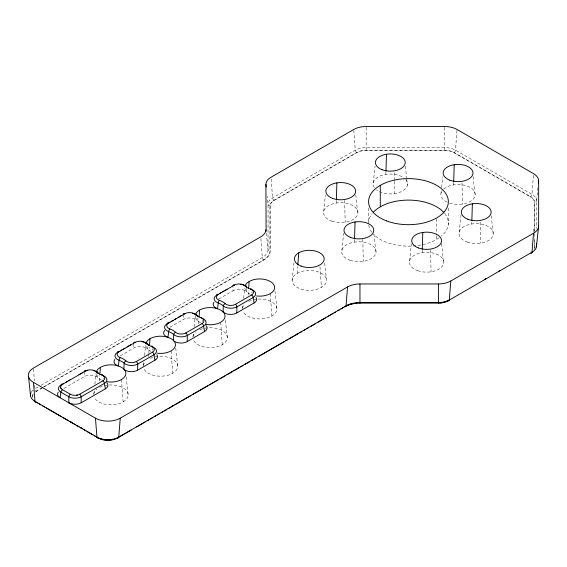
<?xml version="1.0" encoding="UTF-8"?>
<svg xmlns="http://www.w3.org/2000/svg" width="567" height="567" viewBox="0 0 567 567"><rect width="100%" height="100%" fill="white"/><g stroke="black" fill="none" stroke-linecap="round" stroke-linejoin="round"><path stroke-width="0.43" stroke-dasharray="2.83 2.13" d="M336.288 203.057L336.366 200.42M354.439 242.166L354.517 239.529M385.879 174.423L385.957 171.794M422.181 252.641L422.259 250.012M453.614 184.906L453.692 182.269M471.765 224.015L471.822 222.257M456.945 130.332L455.499 150.177A2.19 1.269 -60 0 1 453.961 152.7A13.225 7.633 0 0 0 444.606 150.461L366.154 150.461A13.225 7.633 0 0 0 356.806 152.7L274.095 200.449A13.225 7.633 0 0 0 270.225 205.849L270.225 251.138A21.844 12.609 0 0 1 263.825 260.062L44.176 386.878M533.391 175.366L532.009 194.346A2.19 1.269 -60 0 1 530.471 196.869A13.225 7.633 0 0 1 534.341 202.27L534.341 231.01M99.331 381.038L99.735 375.9M148.582 356.686L148.781 354.12M148.852 353.262L149.327 347.273M198.507 323.778L198.918 318.647M248.098 295.145L248.502 290.013M297.143 273.365L297.682 266.518M93.838 394.079L94.193 390.776M94.902 384.164L96.092 373.143M143.43 365.446L143.961 360.492M144.486 355.537L145.584 345.367M193.014 336.819L193.368 333.516M194.077 326.911L195.268 315.89M242.605 308.186L242.867 305.712M243.668 298.277L244.76 288.107M292.104 280.389L294.138 261.394M323.686 211.349L325.444 194.97M341.837 250.458L343.68 233.257M373.277 182.723L375.028 166.337M409.58 260.94L411.415 243.739M441.013 193.198L441.275 190.746M441.629 187.464L442.77 176.819M459.164 232.307L461.006 215.106M537.913 187.698L536.524 200.633L536.524 228.508M35.742 388.324L38.039 386.999M41.1 385.234L262.287 257.531A19.661 11.347 0 0 0 268.042 249.508L268.042 204.212L267.213 196.451M42.412 387.608L36.288 391.138A13.551 7.825 0 0 0 35.466 391.662M43.177 387.162L263.598 259.906A21.511 12.424 0 0 0 269.899 251.124L269.899 205.828A13.551 7.825 0 0 1 273.868 200.293L356.572 152.544A13.551 7.825 0 0 1 366.154 150.255L444.606 150.255A13.551 7.825 0 0 1 454.188 152.544L530.698 196.714A13.551 7.825 0 0 1 534.667 202.249L534.667 232.732M35.714 391.804A13.225 7.633 0 0 1 36.522 391.294L43.411 387.318M63.88 388.438L84.285 376.658A8.753 5.053 0 0 1 98.048 377.707L97.878 374.837M120.317 355.856L133.869 348.032A8.753 5.053 0 0 1 147.64 349.081L147.484 346.529M169.902 327.23L183.46 319.405A8.753 5.053 0 0 1 197.224 320.447L197.054 317.584M218.734 299.036L233.044 290.772L232.931 285.803M453.961 152.7L530.471 196.869M251.897 291.984L251.982 292.657M202.263 320.277L202.44 321.617M152.629 348.57L152.856 350.25M103.13 377.87L103.222 378.543M225.418 320.291L227.332 337.641M175.735 348.095L177.747 366.275M126.15 376.729L128.156 394.901M324.65 263.045L326.507 280.389A17.201 9.93 0 0 1 300.708 288.964A17.201 9.93 0 0 1 300.708 271.763A17.201 9.93 0 0 1 326.507 280.367M274.974 290.843L276.923 309.015M266.284 233.122L268.042 249.508A2.19 1.786 0 0 0 270.225 251.138M491.256 215.751L493.276 234.901M473.105 176.649L475.125 195.792M441.58 243.548L443.685 263.535M405.37 166.166L406.596 177.825M406.688 178.655L407.389 185.317M373.929 233.902L375.949 253.052M355.778 194.793L357.798 213.943M353.822 130.332L355.261 150.177A2.19 1.269 60 0 0 356.806 152.7M319.965 266.724L321.468 287.405M271.175 178.945L272.557 197.926A2.19 1.269 60 0 0 274.095 200.449M270.253 293.628L271.884 316.039M260.905 238.551L262.287 257.531A2.19 1.269 60 0 0 263.825 260.062M220.669 322.254L222.292 344.665M171.078 350.888L172.708 373.299M121.494 379.514L123.117 401.925M33.538 368.926L34.41 381.003M34.729 385.319L34.977 388.771M246.645 288.95L246.61 288.312M246.659 289.269L246.794 291.828A8.753 5.053 0 0 0 233.037 290.772M480.121 222.193L480.674 243.2M461.97 183.084L462.523 204.092M430.509 249.948L431.083 271.827M394.235 172.609L394.441 180.483M394.462 181.362L394.781 193.609M362.774 239.472L363.348 261.352M344.623 200.364L345.197 222.243M183.339 314.43L183.46 319.405M133.769 343.885L133.869 348.032M84.164 371.69L84.285 376.658M534.667 233.604L534.667 247.545A13.551 7.825 0 0 1 534.27 249.43M534.341 240.592L534.341 247.566A13.225 7.633 0 0 1 533.951 249.409M533.334 229.011L533.334 231.591M448.291 208.195L448.291 224.518M444.606 127.377L444.606 150.461M436.682 218.798L436.682 235.114M436.682 235.971L436.682 239.409M368.67 207.997L368.67 221.74M366.154 127.377L366.154 150.461M101.387 380.025A14.905 8.604 0 0 1 96.057 373.284M150.971 351.398A14.905 8.604 0 0 1 145.669 345.317M200.562 322.765A14.905 8.604 0 0 1 195.232 316.025M250.146 294.138A14.905 8.604 0 0 1 244.845 288.057M444.698 213.483A39.888 23.027 0 0 1 441.346 236.177M439.106 237.878A39.888 23.027 0 0 1 373.603 234.299M371.874 232.272A39.888 23.027 0 0 1 368.763 225.227M368.6 223.547A39.888 23.027 0 0 1 372.065 213.738M99.707 387.389A17.201 9.93 0 0 1 125.676 389.763A17.201 9.93 0 0 1 117.256 404.143A17.201 9.93 0 0 1 94.115 396.935M93.775 394.356A17.201 9.93 0 0 1 97.148 388.976M150.276 358.28A17.201 9.93 0 0 1 175.593 361.448A17.201 9.93 0 0 1 166.783 375.51A17.201 9.93 0 0 1 143.827 368.593M143.366 365.708A17.201 9.93 0 0 1 145.499 361.434M199.868 329.675A17.201 9.93 0 0 1 225.382 333.049A17.201 9.93 0 0 1 215.588 347.061A17.201 9.93 0 0 1 193.156 339.272M193.021 336.621A17.201 9.93 0 0 1 195.955 332.014M248.7 301.368A17.201 9.93 0 0 1 274.534 303.955A17.201 9.93 0 0 1 265.93 318.257A17.201 9.93 0 0 1 242.882 311.028M242.541 308.448A17.201 9.93 0 0 1 244.675 304.174M31.327 392.123A15.408 8.895 0 0 1 33.474 389.777M270.225 205.849A2.19 1.786 0 0 1 268.042 204.212A15.408 8.895 0 0 1 272.557 197.926L355.261 150.177A15.408 8.895 0 0 1 366.154 147.569L444.606 147.569A15.408 8.895 0 0 1 455.499 150.177L532.009 194.346A15.408 8.895 0 0 1 536.524 200.633A2.19 1.786 0 0 1 534.341 202.27M32.716 397.481A13.225 7.633 0 0 1 33.269 394.377M36.522 391.294A2.19 1.269 60 0 1 35.473 390.216M535.135 247.439A2.19 1.786 0 0 1 534.341 247.566M405.859 179.725A17.201 9.93 0 0 1 399.196 192.511A17.201 9.93 0 0 1 376.523 189.917M374.305 187.599A17.201 9.93 0 0 1 382.009 175.309A17.201 9.93 0 0 1 404.143 178.081M443.663 189.045A17.201 9.93 0 0 1 467.3 186.096A17.201 9.93 0 0 1 472.694 199.704A17.201 9.93 0 0 1 449.199 202.986M447.15 202.15A17.201 9.93 0 0 1 442.451 190.314M32.319 396.673A13.551 7.825 0 0 1 33.432 393.562M417.78 270.728A17.201 9.93 0 0 0 443.833 262.386A17.201 9.93 0 0 0 418.283 253.534A17.201 9.93 0 0 0 417.78 270.728M350.045 260.253A17.201 9.93 0 0 0 376.091 251.904A17.201 9.93 0 0 0 350.548 243.052A17.201 9.93 0 0 0 350.045 260.253M331.893 221.144A17.201 9.93 0 0 0 357.94 212.795A17.201 9.93 0 0 0 332.397 203.943A17.201 9.93 0 0 0 331.893 221.144M467.371 242.102A17.201 9.93 0 0 0 493.418 233.753A17.201 9.93 0 0 0 467.874 224.901A17.201 9.93 0 0 0 467.371 242.102"/><path stroke-width="0.85" d="M195.098 314.373A6.549 3.785 0 0 0 184.885 313.686L168.64 323.07A6.549 3.785 0 0 0 169.824 328.959A17.676 10.206 0 0 1 175.586 332.283A6.556 3.785 0 0 0 185.792 332.971A2.197 1.269 60 0 1 187.33 335.494L187.209 341.568L204.531 331.567A8.753 5.053 0 0 0 206.126 325.692M223.037 311.893A8.753 5.053 0 0 0 236.808 312.949L236.921 306.867A2.197 1.269 60 0 0 235.376 304.344A6.549 3.785 0 0 1 225.163 303.657M336.394 199.541L336.883 182.865M354.545 238.65L355.034 221.973M385.985 170.915L386.474 154.238M422.28 249.133L422.776 232.449M453.72 181.39L454.21 164.714M471.872 220.499L472.361 203.822M223.051 311.885L223.313 305.946A2.19 1.524 -46.9 0 1 225.17 303.65A17.676 10.206 0 0 0 219.415 300.333A6.549 3.785 0 0 1 218.217 294.436L234.469 285.059A6.556 3.785 0 0 1 244.682 285.747A2.19 1.524 -46.9 0 1 246.532 286.718L246.546 287.037M99.877 374.192L100.416 367.345M266.1 231.393L265.916 184.374A17.534 10.121 0 0 1 271.054 177.216L353.758 129.467A17.534 10.121 0 0 1 366.154 126.505L444.606 126.505A17.534 10.121 0 0 1 457.009 129.467L533.512 173.637A17.534 10.121 0 0 1 538.65 180.795L538.65 226.091A17.534 10.121 0 0 1 533.512 233.25L450.808 280.998A17.534 10.121 0 0 1 438.411 283.961L359.96 283.961A17.534 10.121 0 0 0 347.557 286.93L120.254 418.163L118.751 437.136A2.19 1.269 60 0 1 117.433 437.986A13.551 7.825 0 0 1 98.275 437.993A2.19 1.269 -60 0 1 96.964 437.136L34.977 401.351A15.408 8.895 0 0 1 30.987 392.754M149.461 345.558L150.007 338.719M199.052 316.932L199.591 310.085M248.637 288.305L249.182 281.459M297.817 264.81L298.766 252.832M347.557 286.93L346.054 305.897A2.19 1.269 60 0 1 344.97 306.825M447.873 300.772A2.19 1.269 60 0 0 449.305 299.971L450.808 280.998M533.512 233.25L532.009 252.223A2.19 1.269 60 0 1 530.925 253.144M538.374 183.382L538.65 180.795M538.65 226.091L536.524 245.929A2.19 1.786 0 0 1 536.141 246.794M61.101 385.532L61.675 384.922A6.57 3.792 0 0 1 62.483 384.355L85.709 370.946A6.549 3.785 0 0 1 95.915 371.633A2.19 1.524 -46.9 0 1 97.772 372.604A15.493 8.944 0 0 0 98.58 373.292M61.69 384.667L63.185 383.802M65.432 382.505L66.934 381.641M68.43 380.769L69.932 379.904M78.919 374.716L82.669 372.554M117.504 352.44L118.985 351.59M120.459 350.732L121.933 349.882M123.415 349.031L124.889 348.173M127.107 346.898L130.8 344.764M168.569 322.956L170.05 322.106M171.525 321.255L172.999 320.398M174.48 319.547L175.954 318.697M178.173 317.414L181.865 315.28M216.679 295.18L218.16 294.33M219.635 293.472L221.116 292.622M222.59 291.771L224.064 290.921M225.546 290.063L227.02 289.213M117.511 352.362A2.197 1.269 60 0 1 119.049 351.696L135.293 342.319A6.549 3.785 0 0 1 145.506 343A2.19 1.524 -46.9 0 1 147.356 343.978L147.37 344.297M61.101 385.517A6.549 3.778 0 0 0 62.483 389.706L70.372 394.256A6.57 3.792 0 0 0 71.35 394.724L72.363 395.043A6.549 3.778 0 0 0 79.635 394.256L102.861 380.847A6.549 3.785 0 0 0 101.67 374.957A17.676 10.206 0 0 1 95.915 371.633M119.042 351.696A6.549 3.785 0 0 0 120.239 357.593A17.676 10.206 0 0 1 125.994 360.91A6.549 3.785 0 0 0 136.2 361.597L152.445 352.22A6.549 3.785 0 0 0 151.254 346.324A17.634 10.178 0 0 1 145.492 343.007M185.785 332.971L202.036 323.587A6.556 3.785 0 0 0 200.846 317.697A17.634 10.178 0 0 1 195.083 314.38A2.19 1.524 -46.9 0 1 196.947 315.344A15.493 8.944 0 0 0 197.755 316.032M235.376 304.337L251.62 294.96A6.549 3.785 0 0 0 250.437 289.071A17.634 10.178 0 0 1 244.668 285.747M106.837 382.824A8.753 5.053 0 0 1 105.37 388.834L81.18 402.79L81.18 396.78L104.399 383.37A8.753 5.082 -2.4 0 0 102.818 375.517M187.33 335.494L203.581 326.117A8.753 5.082 -2.4 0 0 201.994 318.257A2.19 0.943 -70.4 0 0 200.846 317.697M156.754 354.581A8.753 5.053 0 0 1 154.961 360.208L137.625 370.201L137.746 364.12A2.197 1.269 60 0 0 136.2 361.597M236.8 312.941L254.122 302.941L253.165 297.484A8.753 5.082 -2.4 0 0 251.932 289.751M171.546 406.504L173.077 405.618M185.324 398.551L186.855 397.665M230.478 372.484L232.009 371.598M237.367 368.5L238.898 367.622M251.138 360.548L252.669 359.669M296.293 334.48L297.824 333.594M117.433 437.993L124.322 434.01M125.853 433.131L131.211 430.034M136.569 426.944L141.927 423.854M143.458 422.968L144.989 422.082M147.285 420.757L148.816 419.871M150.347 418.992L152.643 417.666M154.174 416.78L155.705 415.894M157.236 415.016L159.533 413.69M161.063 412.804L162.594 411.918M164.125 411.04L166.422 409.714M167.952 408.828L173.304 405.731M174.834 404.852L180.193 401.755M181.723 400.876L190.909 395.568M192.44 394.689L207.749 385.851M209.28 384.965L218.465 379.663M219.996 378.777L225.347 375.687M226.878 374.801L232.236 371.711M233.767 370.825L239.125 367.735M240.656 366.849L242.952 365.524M244.483 364.638L249.841 361.548M251.372 360.662L256.731 357.571M258.261 356.686L284.28 341.66M285.811 340.781L287.341 339.895M288.872 339.009L298.058 333.708M299.589 332.822L301.885 331.497M303.416 330.618L304.947 329.732M306.478 328.846L308.774 327.52M310.305 326.642L315.663 323.544M317.194 322.666L325.614 317.803M327.145 316.918L332.496 313.827M334.027 312.941L335.558 312.056M337.854 310.73L339.385 309.851M340.916 308.965L343.212 307.64M484.523 279.488L486.054 278.603M498.301 271.529L499.839 270.65M77.566 395.064L76.41 395.277M265.916 229.67A17.534 10.121 0 0 1 260.785 236.829L33.474 368.061A17.534 10.121 0 0 0 33.474 382.378L95.454 418.163A17.534 10.121 0 0 0 120.254 418.163M70.188 421.529L71.718 422.415M80.904 427.716L82.435 428.602M36.288 402.201L37.819 403.087M39.35 403.973L40.881 404.852M42.412 405.738L44.708 407.063M46.239 407.949L61.541 416.78M63.072 417.666L68.43 420.757M69.961 421.642L75.319 424.733M76.85 425.619L79.139 426.944M80.67 427.83L82.201 428.716M83.732 429.595L86.028 430.92M87.559 431.806L92.917 434.896M94.448 435.782L96.744 437.107M61.101 388.53L60.704 387.814M204.531 331.567L203.581 326.117A2.197 1.269 60 0 0 202.036 323.587M154.947 360.201L153.99 354.744A8.753 5.082 -2.4 0 0 152.757 347.011M105.356 388.827L104.399 383.37A2.197 1.269 60 0 0 102.861 380.847M265.916 184.374L266.192 186.961M30.462 395.057L28.556 376.8M95.454 418.163L96.964 437.136A15.408 8.895 0 0 0 118.751 437.136L346.054 305.897A19.661 11.347 0 0 1 359.96 302.572L438.411 302.572A15.408 8.895 0 0 0 449.305 299.971M33.474 382.378L34.977 401.351A2.19 1.269 -60 0 0 36.068 402.272M196.962 315.663L196.947 315.344A8.753 5.294 -0.3 0 0 192.44 313.161M97.786 372.923L97.772 372.604A8.753 5.294 -0.3 0 0 93.264 370.421M536.524 243.314L536.524 245.929A15.408 8.895 0 0 1 532.009 252.223L447.994 300.829A13.551 7.825 0 0 1 438.411 303.118L359.96 303.118A21.511 12.424 0 0 0 344.743 306.754M438.411 283.961L438.411 303.345M380.28 185.374L380.28 206.842M359.96 283.961L359.96 303.345M68.827 402.79L68.827 396.78A2.197 1.269 -60 0 1 70.372 394.256M87.736 370.371A8.753 5.294 -0.3 0 0 84.164 371.69A2.197 1.269 60 0 1 85.709 370.946M62.483 384.355A2.197 1.269 60 0 0 60.938 385.099A8.746 5.068 2 0 0 60.917 392.244L60.102 397.751A8.732 5.039 0 0 1 58.252 392.187M62.483 389.706A2.197 1.269 -60 0 0 60.938 392.229L68.827 396.78A8.746 4.848 0.2 0 0 81.201 396.794M81.18 402.79A8.732 5.039 0 0 1 68.827 402.79M79.635 394.256A2.197 1.269 60 0 1 81.18 396.78M101.67 374.957A2.19 0.943 -70.4 0 1 102.747 375.12M137.632 370.201A8.753 5.053 0 0 1 123.861 369.152L124.138 363.206A2.19 1.524 -46.9 0 1 125.994 360.91M96.27 371.973A14.905 8.604 0 0 1 114.066 365.013A14.905 8.604 0 0 1 125.392 375.567A14.905 8.604 0 0 1 106.681 381.676M152.445 352.22A2.197 1.269 60 0 1 153.99 354.744L137.746 364.12A8.753 4.805 0.3 0 1 124.138 363.206A15.493 8.944 0 0 0 119.091 360.293A8.753 5.018 2.4 0 1 117.121 352.66M134.372 342.716A8.753 5.294 -0.3 0 1 134.705 342.56M141.495 341.575A8.753 5.294 -0.3 0 1 147.363 343.978M114.81 359.443A8.753 5.053 0 0 0 118.368 365.977L119.091 360.293A2.19 0.943 -70.4 0 1 120.239 357.586M151.254 346.331A2.19 0.943 -70.4 0 1 152.388 346.749M149.086 345.303A15.493 8.944 0 0 1 148.171 344.665M133.769 342.907A2.197 1.269 60 0 1 135.293 342.319M187.216 341.575A8.753 5.053 0 0 1 173.445 340.519L173.729 334.58A2.19 1.524 -46.9 0 1 175.586 332.283M146.095 342.695A14.905 8.604 0 0 1 164.026 336.437A14.905 8.604 0 0 1 175.068 346.721A14.905 8.604 0 0 1 157.378 353.206M187.337 335.494A8.753 4.805 0.3 0 1 173.722 334.58A15.493 8.944 0 0 0 168.683 331.667A8.753 5.018 2.4 0 1 166.896 323.92M184.998 313.643A8.753 5.294 -0.3 0 0 183.339 314.43A2.197 1.269 60 0 1 184.885 313.686M164.749 330.426A8.753 5.053 0 0 0 167.96 337.344L168.683 331.667A2.19 0.943 -70.4 0 1 169.831 328.959M167.13 323.587A2.197 1.269 60 0 1 168.64 323.07M195.445 314.713A14.905 8.604 0 0 1 213.242 307.761A14.905 8.604 0 0 1 224.567 318.307A14.905 8.604 0 0 1 205.856 324.416M256.036 297.455A8.753 5.053 0 0 1 254.136 302.948M251.62 294.96A2.197 1.269 60 0 1 253.165 297.484L236.921 306.867A8.753 4.805 0.3 0 1 223.313 305.953A15.493 8.944 0 0 0 218.267 303.033A8.753 5.018 2.4 0 1 216.296 295.407M233.547 285.456A8.753 5.294 -0.3 0 1 233.994 285.244M240.67 284.315A8.753 5.294 -0.3 0 1 246.539 286.718M213.986 302.183A8.753 5.053 0 0 0 217.544 308.717L218.267 303.033A2.19 0.943 -70.4 0 1 219.415 300.333M250.43 289.071A2.19 0.943 -70.4 0 1 251.564 289.489M232.945 285.648A2.197 1.269 60 0 1 234.469 285.059M216.693 295.102A2.197 1.269 60 0 1 218.224 294.436M373.348 212.228A39.888 23.027 0 0 1 408.722 200.101A39.888 23.027 0 0 1 443.841 212.476M245.27 285.435A14.905 8.604 0 0 1 263.201 279.177A14.905 8.604 0 0 1 274.244 289.461A14.905 8.604 0 0 1 256.553 295.953M447.76 300.716A13.225 7.633 0 0 1 439.687 302.913M116.327 438.341A13.225 7.633 0 0 1 115.349 438.766M113.109 439.482A13.225 7.633 0 0 1 99.381 438.341M347.791 305.089A21.844 12.609 0 0 1 352.61 303.685M355.736 303.189A21.844 12.609 0 0 1 356.792 303.083M532.37 251.904A13.551 7.825 0 0 1 531.151 252.804M386.68 220.939A39.888 23.027 0 0 0 448.306 202.915A39.888 23.027 0 0 0 390.457 181.114A39.888 23.027 0 0 0 386.68 220.939M301.162 266.114A14.905 8.604 0 0 0 324.182 259.381A14.905 8.604 0 0 0 302.572 251.238A14.905 8.604 0 0 0 301.162 266.114M418.333 247.907A14.905 8.604 0 0 0 441.502 241.336A14.905 8.604 0 0 0 420.062 233.037A14.905 8.604 0 0 0 418.333 247.907M350.597 237.431A14.905 8.604 0 0 0 373.759 230.861A14.905 8.604 0 0 0 352.32 222.562A14.905 8.604 0 0 0 350.597 237.431M332.446 198.322A14.905 8.604 0 0 0 355.615 191.752A14.905 8.604 0 0 0 334.176 183.453A14.905 8.604 0 0 0 332.446 198.322M382.03 169.689A14.905 8.604 0 0 0 405.199 163.119A14.905 8.604 0 0 0 383.76 154.826A14.905 8.604 0 0 0 382.03 169.689M449.773 180.171A14.905 8.604 0 0 0 472.942 173.601A14.905 8.604 0 0 0 451.502 165.302A14.905 8.604 0 0 0 449.773 180.171M467.924 219.28A14.905 8.604 0 0 0 491.086 212.71A14.905 8.604 0 0 0 469.646 204.411A14.905 8.604 0 0 0 467.924 219.28"/></g></svg>
